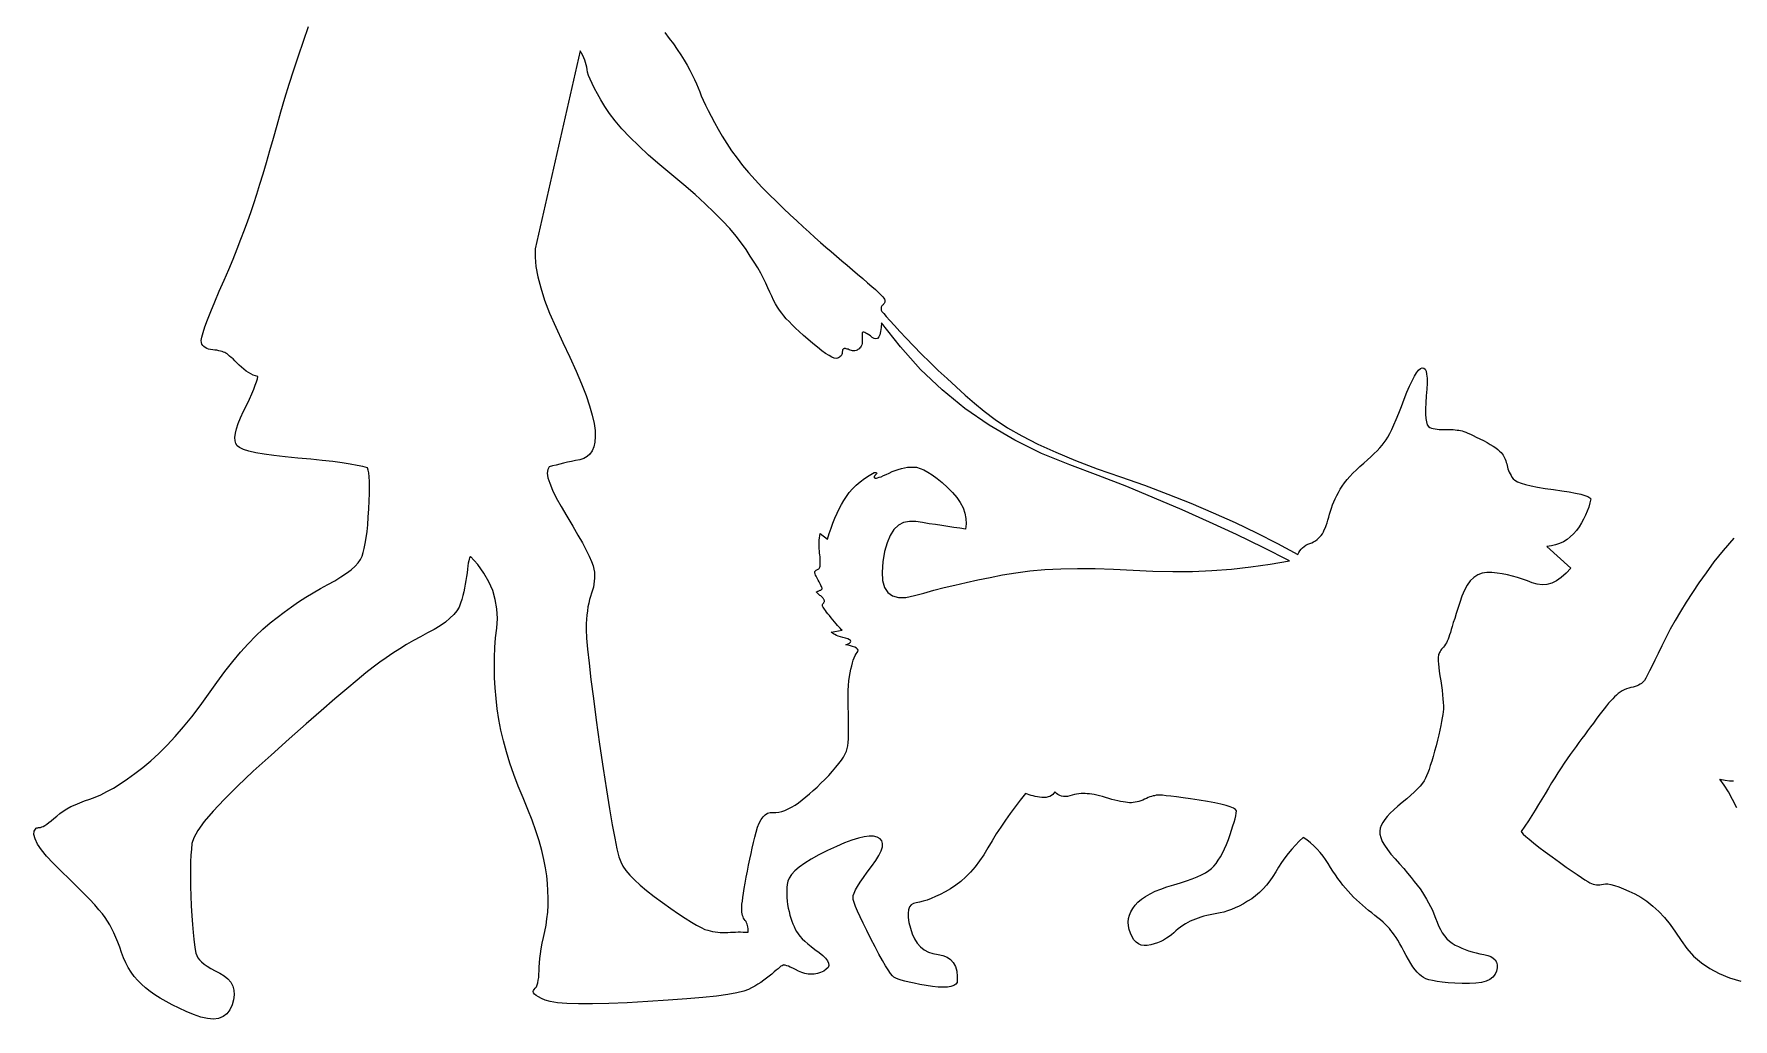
# Model space of a CAD drawing. Extents: x -1992 to 1973, y -794 to 1006.
# Drawn here: x -1992 to -689, y -788 to -32 of the extents above; entities that cross this region are included whole.
import ezdxf

# ---------------------------------------------------------------- set-up
doc = ezdxf.new("R2010")
doc.units = 0
doc.header["$LTSCALE"] = 20
doc.layers.add('_____1', color=7, linetype='CONTINUOUS')

# ---------------------------------------------------------------- blocks, each defined once
blk = doc.blocks.new('____')
at = {"layer": '_____1', "color": 0, "linetype": 'CONTINUOUS', "flags": 128}
for points in [[(-688.1, -418.9), (-696.3, -428.5), (-703.5, -437.3), (-709.5, -445.5), (-714.9, -453.3), (-720, -460.8), (-724.7, -468.1), (-729.1, -475.2), (-733.2, -482.2), (-736.9, -488.9), (-740.3, -495.4), (-743.4, -501.7), (-746.2, -507.5), (-748.7, -512.7), (-750.9, -517.1), (-752.8, -520.9), (-754.4, -524), (-755.8, -526.5), (-756.8, -528.2), (-757.6, -529.2), (-758.3, -529.9), (-759.1, -530.6), (-760.1, -531.2), (-761.2, -531.8), (-762.4, -532.3), (-763.8, -532.8), (-765.4, -533.3), (-767.1, -533.7), (-768.8, -534.2), (-770.5, -534.7), (-772.2, -535.4), (-773.8, -536.3), (-775.3, -537.2), (-776.8, -538.3), (-778.2, -539.5), (-779.6, -540.8), (-781.1, -542.3), (-782.6, -543.9), (-784.2, -545.8), (-785.9, -547.8), (-787.7, -550.1), (-789.6, -552.5), (-791.7, -555.2), (-793.8, -558), (-795.9, -560.9), (-798.1, -563.9), (-800.3, -566.9), (-802.5, -569.9), (-804.7, -572.9), (-807, -575.9), (-809.2, -578.9), (-811.5, -582), (-813.7, -585.1), (-816, -588.4), (-818.4, -591.8), (-820.7, -595.4), (-823.1, -599.1), (-825.5, -602.9), (-828, -606.9), (-830.4, -611), (-832.9, -615.2), (-835.5, -619.4), (-838, -623.5), (-840.6, -627.7), (-843.2, -631.8), (-845.8, -635.9), (-848.5, -640), (-851.2, -644.1), (-851.2, -644.1), (-850.8, -644.9), (-849.7, -646.2), (-847.8, -648), (-845.2, -650.2), (-841.8, -652.9), (-837.8, -656.1), (-833, -659.7), (-827.4, -663.7), (-821.8, -667.8), (-816.8, -671.5), (-812.3, -674.6), (-808.4, -677.3), (-805.1, -679.6), (-802.4, -681.4), (-800.2, -682.7), (-798.6, -683.6), (-797.3, -684.1), (-796, -684.6), (-794.8, -684.9), (-793.5, -685.1), (-792.2, -685.1), (-790.9, -685.1), (-789.6, -684.9), (-788.2, -684.5), (-786.7, -684.3), (-784.8, -684.4), (-782.4, -684.8), (-779.6, -685.6), (-776.4, -686.7), (-772.7, -688.2), (-768.7, -690), (-764.1, -692.1), (-759.5, -694.6), (-754.8, -697.8), (-750.3, -701.4), (-745.8, -705.6), (-741.4, -710.3), (-737.1, -715.6), (-732.9, -721.4), (-728.7, -727.8), (-724.2, -734.1), (-719, -739.8), (-713.1, -744.9), (-706.6, -749.4), (-699.3, -753.3), (-691.4, -756.5), (-682.7, -759.1)], [(-686, -625.9), (-689.1, -619.6), (-692.3, -613.8), (-695.6, -608.6), (-698.9, -603.9), (-698.9, -603.9), (-694.9, -604.8), (-691.4, -605.3), (-688.4, -605.4)]]:
    blk.add_lwpolyline(points, dxfattribs=at)

msp = doc.modelspace()

# ---------------------------------------------------------------- linework, layer by layer
at = {"layer": '_____1', "color": 0, "linetype": 'CONTINUOUS', "flags": 128}
msp.add_lwpolyline([(-1508.1, -30.9), (-1504.8, -35.3), (-1501.6, -39.5), (-1498.7, -43.8), (-1496, -48), (-1493.4, -52), (-1491.1, -56), (-1489, -59.7), (-1487.1, -63.4), (-1485.3, -66.8), (-1483.8, -70.1), (-1482.5, -73.3), (-1481.3, -76.3), (-1480.2, -79.4), (-1478.7, -82.8), (-1477, -86.5), (-1474.9, -90.6), (-1472.6, -95.1), (-1470.1, -99.9), (-1467.2, -105), (-1464.1, -110.4), (-1460.6, -116), (-1456.9, -121.6), (-1452.8, -127.2), (-1448.5, -132.8), (-1443.9, -138.4), (-1438.9, -144), (-1433.7, -149.6), (-1428.1, -155.2), (-1422.5, -160.6), (-1417.1, -165.8), (-1411.9, -170.8), (-1406.9, -175.5), (-1402.1, -180), (-1397.4, -184.2), (-1393, -188.2), (-1388.7, -191.9), (-1384.6, -195.5), (-1380.5, -199), (-1376.4, -202.6), (-1372.4, -206), (-1368.3, -209.5), (-1364.3, -212.9), (-1360.3, -216.3), (-1356.3, -219.7), (-1352.6, -222.9), (-1349.4, -225.7), (-1346.6, -228.2), (-1344.3, -230.4), (-1342.4, -232.2), (-1341, -233.7), (-1340.1, -234.8), (-1339.7, -235.6), (-1339.5, -236.2), (-1339.4, -236.8), (-1339.4, -237.3), (-1339.5, -237.9), (-1339.7, -238.4), (-1340, -238.9), (-1340.4, -239.4), (-1340.8, -239.8), (-1341.3, -240.2), (-1341.6, -240.7), (-1341.9, -241.2), (-1342.1, -241.7), (-1342.3, -242.2), (-1342.3, -242.8), (-1342.3, -243.3), (-1342.1, -243.9), (-1341.6, -244.9), (-1340.3, -246.5), (-1338.3, -248.9), (-1335.6, -252), (-1332.1, -255.8), (-1327.9, -260.3), (-1323, -265.5), (-1317.3, -271.4), (-1311.2, -277.7), (-1304.9, -283.9), (-1298.4, -290.2), (-1291.7, -296.5), (-1284.8, -302.8), (-1277.8, -309.1), (-1270.6, -315.3), (-1263.1, -321.6), (-1254.9, -327.9), (-1245.4, -334.2), (-1234.4, -340.5), (-1222, -346.8), (-1208.3, -353.1), (-1193.1, -359.4), (-1176.6, -365.7), (-1158.7, -372), (-1140.3, -378.4), (-1122.3, -385.2), (-1104.7, -392.2), (-1087.5, -399.5), (-1070.7, -407.1), (-1054.3, -415), (-1038.3, -423.1), (-1022.7, -431.6), (-1022.7, -431.6), (-1021.9, -430.1), (-1021.1, -428.7), (-1020.1, -427.4), (-1019, -426.3), (-1017.8, -425.3), (-1016.5, -424.4), (-1015, -423.7), (-1013.5, -423.1), (-1011.9, -422.5), (-1010.5, -421.8), (-1009.1, -421), (-1007.9, -420.1), (-1006.7, -419.1), (-1005.7, -418.1), (-1004.7, -416.9), (-1003.8, -415.6), (-1003, -414.2), (-1002.3, -412.6), (-1001.5, -410.9), (-1000.8, -409.2), (-1000.1, -407.2), (-999.5, -405.2), (-998.9, -403), (-998.3, -400.7), (-997.6, -398.3), (-996.9, -395.9), (-996, -393.5), (-995.1, -391.1), (-994, -388.7), (-992.8, -386.3), (-991.5, -383.9), (-990.1, -381.4), (-988.5, -379), (-986.7, -376.5), (-984.8, -374), (-982.6, -371.6), (-980.3, -369.1), (-977.7, -366.5), (-975, -364), (-972.1, -361.5), (-969.2, -358.9), (-966.5, -356.5), (-964, -354.1), (-961.7, -351.9), (-959.7, -349.7), (-957.9, -347.5), (-956.3, -345.5), (-954.9, -343.5), (-953.5, -341.4), (-952.1, -338.7), (-950.5, -335.5), (-948.9, -331.9), (-947.1, -327.8), (-945.2, -323.1), (-943.2, -318), (-941.1, -312.4), (-938.9, -306.9), (-936.9, -302.2), (-935, -298.1), (-933.2, -294.7), (-931.6, -292), (-930, -290), (-928.5, -288.8), (-927.2, -288.2), (-926, -288.4), (-925, -289.3), (-924.3, -290.9), (-923.8, -293.2), (-923.5, -296.3), (-923.5, -300), (-923.7, -304.6), (-924.1, -309.8), (-924.5, -315.1), (-924.7, -319.7), (-924.7, -323.7), (-924.4, -327.1), (-924, -329.8), (-923.3, -331.9), (-922.4, -333.3), (-921.3, -334.1), (-920.1, -334.5), (-918.8, -334.8), (-917.3, -335.1), (-915.8, -335.4), (-914.2, -335.6), (-912.5, -335.7), (-910.7, -335.7), (-908.8, -335.7), (-907, -335.7), (-905.2, -335.7), (-903.5, -335.7), (-901.9, -335.8), (-900.4, -336), (-899.1, -336.2), (-897.8, -336.4), (-896.6, -336.7), (-895.3, -337.1), (-893.8, -337.7), (-892.1, -338.4), (-890.2, -339.2), (-888.1, -340.2), (-885.7, -341.4), (-883.1, -342.7), (-880.3, -344.1), (-877.5, -345.6), (-875, -347.1), (-872.8, -348.4), (-870.8, -349.7), (-869.2, -350.9), (-867.8, -352.1), (-866.7, -353.2), (-865.9, -354.2), (-865.2, -355.2), (-864.6, -356.2), (-864.1, -357.3), (-863.6, -358.4), (-863.1, -359.6), (-862.7, -360.8), (-862.4, -362), (-862.1, -363.3), (-861.8, -364.6), (-861.5, -365.9), (-861, -367.1), (-860.5, -368.4), (-859.8, -369.7), (-859.1, -370.9), (-858.4, -372.1), (-857.5, -373.4), (-856.2, -374.6), (-854.2, -375.7), (-851.4, -376.8), (-847.9, -377.9), (-843.7, -378.9), (-838.7, -379.9), (-833, -380.9), (-826.5, -381.7), (-820, -382.6), (-814.4, -383.5), (-809.6, -384.4), (-805.6, -385.3), (-802.5, -386.2), (-800.1, -387.1), (-798.6, -388), (-797.9, -388.9), (-797.9, -388.9), (-798.6, -392), (-799.5, -395.1), (-800.6, -398.2), (-801.9, -401.3), (-803.4, -404.3), (-805, -407.2), (-806.9, -410.2), (-808.9, -413), (-811.2, -415.7), (-813.6, -418.1), (-816.1, -420.1), (-818.9, -421.8), (-821.8, -423.2), (-824.9, -424.2), (-828.1, -424.9), (-831.5, -425.3), (-831.5, -425.3), (-813.3, -442.1), (-816.9, -446), (-820.6, -449.2), (-824.3, -451.7), (-827.9, -453.5), (-831.6, -454.5), (-835.3, -454.8), (-839, -454.3), (-842.8, -453.2), (-846.5, -451.7), (-850.3, -450.4), (-854.1, -449.2), (-858, -448.1), (-861.9, -447.2), (-865.8, -446.5), (-869.8, -445.8), (-873.8, -445.3), (-877.6, -445.3), (-881.2, -445.8), (-884.5, -447.1), (-887.6, -449.1), (-890.3, -451.7), (-892.7, -455), (-894.8, -459), (-896.7, -463.6), (-898.3, -468.5), (-899.8, -472.9), (-901.1, -476.9), (-902.3, -480.6), (-903.4, -483.8), (-904.3, -486.7), (-905, -489.2), (-905.6, -491.4), (-906.2, -493.2), (-906.8, -494.9), (-907.4, -496.5), (-908, -498), (-908.7, -499.3), (-909.4, -500.5), (-910.1, -501.6), (-910.9, -502.6), (-911.7, -503.4), (-912.3, -504.3), (-912.9, -505.1), (-913.4, -506), (-913.9, -506.8), (-914.3, -507.6), (-914.6, -508.4), (-914.8, -509.2), (-914.9, -510.2), (-915, -511.6), (-914.9, -513.4), (-914.7, -515.6), (-914.5, -518.2), (-914.1, -521.2), (-913.6, -524.6), (-913, -528.4), (-912.4, -532.2), (-911.9, -535.8), (-911.6, -539.2), (-911.3, -542.3), (-911.1, -545.2), (-911, -547.8), (-911, -550.2), (-911.2, -552.4), (-911.4, -554.5), (-911.8, -557), (-912.3, -559.8), (-912.9, -562.9), (-913.6, -566.3), (-914.5, -570), (-915.5, -574), (-916.6, -578.3), (-917.7, -582.6), (-918.9, -586.6), (-919.9, -590.2), (-921, -593.5), (-922, -596.5), (-922.9, -599.1), (-923.8, -601.4), (-924.7, -603.3), (-925.7, -605.2), (-927.1, -607.1), (-928.8, -609.3), (-930.9, -611.5), (-933.3, -613.9), (-936, -616.4), (-939.1, -619.1), (-942.6, -621.9), (-946, -624.7), (-949, -627.5), (-951.7, -630.1), (-954, -632.6), (-955.9, -635.1), (-957.5, -637.4), (-958.6, -639.6), (-959.4, -641.7), (-959.8, -643.9), (-959.7, -646.3), (-959, -648.9), (-957.8, -651.8), (-956.1, -654.8), (-953.9, -658.1), (-951.2, -661.6), (-948, -665.3), (-944.6, -669.1), (-941.4, -672.7), (-938.5, -676.1), (-935.8, -679.4), (-933.3, -682.5), (-931, -685.4), (-928.9, -688.2), (-927.1, -690.9), (-925.4, -693.5), (-923.8, -696.1), (-922.3, -698.9), (-920.8, -701.7), (-919.4, -704.6), (-918.2, -707.5), (-916.9, -710.6), (-915.8, -713.7), (-914.6, -716.7), (-913.3, -719.5), (-911.8, -722.1), (-910.1, -724.4), (-908.3, -726.5), (-906.3, -728.4), (-904.2, -730), (-901.9, -731.4), (-899.4, -732.6), (-896.9, -733.8), (-894.3, -734.8), (-891.6, -735.8), (-888.8, -736.6), (-885.9, -737.4), (-883, -738.1), (-879.9, -738.6), (-877, -739.3), (-874.7, -740.2), (-872.7, -741.4), (-871.3, -742.8), (-870.3, -744.5), (-869.8, -746.5), (-869.8, -748.8), (-870.3, -751.3), (-871.3, -753.8), (-873, -755.9), (-875.3, -757.7), (-878.2, -759), (-881.8, -760.1), (-886.1, -760.7), (-891, -761), (-896.6, -761), (-902.2, -760.7), (-907.3, -760.4), (-911.8, -759.9), (-915.8, -759.4), (-919.3, -758.7), (-922.1, -758), (-924.5, -757.3), (-926.3, -756.4), (-927.8, -755.3), (-929.4, -753.9), (-931, -752.3), (-932.6, -750.3), (-934.3, -748), (-936, -745.4), (-937.7, -742.5), (-939.5, -739.3), (-941.2, -736), (-942.8, -733), (-944.4, -730.3), (-945.9, -727.7), (-947.3, -725.5), (-948.7, -723.4), (-950, -721.6), (-951.2, -720.1), (-952.4, -718.6), (-953.8, -717.1), (-955.4, -715.5), (-957.2, -713.8), (-959.1, -712.1), (-961.2, -710.4), (-963.5, -708.6), (-965.9, -706.7), (-968.4, -704.8), (-970.8, -702.8), (-973.1, -700.8), (-975.4, -698.7), (-977.7, -696.6), (-979.8, -694.5), (-982, -692.3), (-984, -690), (-986, -687.7), (-988, -685.3), (-989.9, -682.8), (-991.9, -680.2), (-993.8, -677.5), (-995.7, -674.7), (-997.5, -671.8), (-999.4, -668.8), (-1001.3, -665.8), (-1003.3, -663), (-1005.5, -660.3), (-1007.8, -657.7), (-1010.3, -655.2), (-1012.9, -652.9), (-1015.6, -650.7), (-1018.5, -648.7), (-1018.5, -648.7), (-1021.6, -651.6), (-1024.5, -654.7), (-1027.3, -657.8), (-1030.1, -661.1), (-1032.6, -664.5), (-1035.1, -667.9), (-1037.4, -671.5), (-1039.6, -675.1), (-1041.8, -678.7), (-1044.2, -682.1), (-1046.7, -685.3), (-1049.3, -688.2), (-1052.1, -691), (-1055, -693.5), (-1058, -695.8), (-1061.2, -697.8), (-1064.4, -699.7), (-1067.5, -701.4), (-1070.6, -702.8), (-1073.6, -704.1), (-1076.5, -705.2), (-1079.3, -706), (-1082.1, -706.7), (-1084.8, -707.2), (-1087.4, -707.6), (-1089.9, -708.1), (-1092.4, -708.6), (-1094.7, -709.2), (-1097, -709.9), (-1099.1, -710.6), (-1101.2, -711.4), (-1103.2, -712.2), (-1105.1, -713.1), (-1107.1, -714.1), (-1108.9, -715.2), (-1110.8, -716.3), (-1112.6, -717.6), (-1114.3, -719), (-1116.1, -720.4), (-1117.8, -722), (-1119.5, -723.5), (-1121.4, -724.9), (-1123.4, -726.2), (-1125.6, -727.5), (-1127.8, -728.6), (-1130.2, -729.6), (-1132.8, -730.4), (-1135.4, -731.2), (-1138.1, -731.7), (-1140.5, -731.8), (-1142.7, -731.4), (-1144.8, -730.5), (-1146.6, -729.1), (-1148.3, -727.3), (-1149.7, -725.1), (-1151, -722.3), (-1151.9, -719.4), (-1152.5, -716.6), (-1152.7, -713.8), (-1152.4, -711), (-1151.8, -708.4), (-1150.7, -705.8), (-1149.3, -703.3), (-1147.5, -700.8), (-1145.3, -698.4), (-1142.6, -696.2), (-1139.5, -694.1), (-1136, -692), (-1132.1, -690.1), (-1127.8, -688.4), (-1123, -686.7), (-1117.8, -685.1), (-1112.7, -683.6), (-1107.9, -682.1), (-1103.7, -680.6), (-1099.8, -679), (-1096.4, -677.4), (-1093.5, -675.8), (-1091, -674.2), (-1088.9, -672.5), (-1087.1, -670.7), (-1085.3, -668.7), (-1083.6, -666.3), (-1081.9, -663.7), (-1080.3, -660.7), (-1078.8, -657.5), (-1077.3, -654.1), (-1075.9, -650.3), (-1074.6, -646.6), (-1073.4, -643.1), (-1072.4, -639.9), (-1071.5, -637), (-1070.8, -634.4), (-1070.3, -632.1), (-1069.9, -630.1), (-1069.6, -628.4), (-1069.6, -628.4), (-1070.4, -627.3), (-1072, -626.3), (-1074.4, -625.3), (-1077.6, -624.3), (-1081.6, -623.2), (-1086.4, -622.2), (-1092, -621.2), (-1098.4, -620.1), (-1104.9, -619.1), (-1110.6, -618.3), (-1115.7, -617.6), (-1120, -617.1), (-1123.6, -616.7), (-1126.5, -616.4), (-1128.7, -616.3), (-1130.2, -616.3), (-1131.3, -616.4), (-1132.5, -616.7), (-1133.7, -616.9), (-1134.9, -617.3), (-1136.2, -617.7), (-1137.5, -618.2), (-1138.8, -618.8), (-1140.2, -619.4), (-1141.6, -620.1), (-1143, -620.6), (-1144.5, -621.1), (-1145.9, -621.5), (-1147.3, -621.8), (-1148.8, -621.9), (-1150.3, -622.1), (-1151.7, -622.1), (-1153.3, -622), (-1154.9, -621.8), (-1156.7, -621.5), (-1158.7, -621.2), (-1160.7, -620.7), (-1162.9, -620.2), (-1165.2, -619.5), (-1167.7, -618.8), (-1170.2, -618.1), (-1172.5, -617.4), (-1174.7, -616.8), (-1176.8, -616.3), (-1178.8, -615.9), (-1180.7, -615.6), (-1182.4, -615.3), (-1184.1, -615.2), (-1185.7, -615.1), (-1187.3, -615.1), (-1188.9, -615.1), (-1190.6, -615.3), (-1192.3, -615.5), (-1194, -615.9), (-1195.7, -616.3), (-1197.4, -616.8), (-1199.2, -617.2), (-1200.8, -617.4), (-1202.4, -617.3), (-1203.9, -617.1), (-1205.3, -616.6), (-1206.6, -615.8), (-1207.8, -614.9), (-1209, -613.7), (-1209, -613.7), (-1209.7, -614.8), (-1210.6, -615.8), (-1211.6, -616.6), (-1212.8, -617.3), (-1214.1, -617.7), (-1215.6, -618), (-1217.2, -618.1), (-1218.9, -618), (-1220.7, -617.8), (-1222.4, -617.6), (-1224.1, -617.3), (-1225.7, -616.9), (-1227.2, -616.5), (-1228.7, -616.1), (-1230.1, -615.6), (-1231.4, -615.1), (-1231.4, -615.1), (-1235.5, -620.1), (-1239.4, -625.2), (-1243.3, -630.4), (-1246.9, -635.5), (-1250.5, -640.8), (-1253.9, -646.1), (-1257.2, -651.4), (-1260.3, -656.8), (-1263.4, -662), (-1266.7, -666.8), (-1270.1, -671.3), (-1273.6, -675.4), (-1277.3, -679.1), (-1281.1, -682.5), (-1285, -685.5), (-1289.1, -688.1), (-1293.1, -690.4), (-1296.9, -692.5), (-1300.5, -694.2), (-1303.9, -695.7), (-1307, -696.9), (-1310, -697.8), (-1312.7, -698.5), (-1315.3, -698.9), (-1317.4, -699.4), (-1319.2, -700.5), (-1320.4, -702.1), (-1321.2, -704.3), (-1321.6, -707), (-1321.5, -710.3), (-1320.9, -714.1), (-1319.8, -718.4), (-1318.4, -722.8), (-1316.6, -726.6), (-1314.5, -729.9), (-1312, -732.7), (-1309.2, -735), (-1306, -736.7), (-1302.5, -737.9), (-1298.6, -738.6), (-1294.8, -739.3), (-1291.6, -740.6), (-1289, -742.4), (-1286.9, -744.8), (-1285.3, -747.8), (-1284.3, -751.3), (-1283.8, -755.4), (-1283.9, -760), (-1283.9, -760), (-1285, -761.4), (-1286.6, -762.5), (-1288.7, -763.2), (-1291.4, -763.7), (-1294.7, -763.8), (-1298.4, -763.7), (-1302.8, -763.2), (-1307.6, -762.5), (-1312.5, -761.6), (-1316.9, -760.7), (-1320.7, -759.9), (-1324.1, -759.1), (-1326.9, -758.3), (-1329.2, -757.5), (-1331.1, -756.7), (-1332.4, -756), (-1333.6, -754.9), (-1335, -753.1), (-1336.8, -750.5), (-1338.9, -747.2), (-1341.3, -743.1), (-1343.9, -738.3), (-1346.9, -732.8), (-1350.1, -726.5), (-1353.3, -720.2), (-1356.1, -714.6), (-1358.4, -709.6), (-1360.3, -705.3), (-1361.8, -701.7), (-1362.9, -698.7), (-1363.6, -696.5), (-1363.8, -694.9), (-1363.6, -693.4), (-1363, -691.5), (-1361.9, -689.1), (-1360.3, -686.3), (-1358.3, -683.1), (-1355.8, -679.5), (-1352.9, -675.5), (-1349.6, -671), (-1346.4, -666.5), (-1343.9, -662.5), (-1342.2, -659), (-1341.3, -656), (-1341.1, -653.4), (-1341.7, -651.3), (-1343.1, -649.7), (-1345.2, -648.5), (-1348, -647.9), (-1351.3, -647.8), (-1355.2, -648.3), (-1359.7, -649.3), (-1364.8, -650.9), (-1370.4, -653), (-1376.6, -655.6), (-1383.4, -658.8), (-1390, -662.2), (-1395.9, -665.5), (-1400.9, -668.6), (-1405.1, -671.6), (-1408.5, -674.5), (-1411, -677.2), (-1412.8, -679.9), (-1413.7, -682.3), (-1414.2, -684.8), (-1414.5, -687.3), (-1414.7, -689.8), (-1414.7, -692.3), (-1414.6, -694.9), (-1414.4, -697.6), (-1414, -700.3), (-1413.5, -703), (-1412.9, -705.7), (-1412.2, -708.3), (-1411.5, -710.7), (-1410.7, -713), (-1409.9, -715.2), (-1409, -717.2), (-1408.1, -719.2), (-1407.1, -720.9), (-1405.9, -722.7), (-1404.5, -724.5), (-1402.8, -726.5), (-1400.8, -728.4), (-1398.5, -730.5), (-1395.9, -732.6), (-1393.1, -734.8), (-1389.9, -737.1), (-1387, -739.4), (-1384.8, -741.5), (-1383.3, -743.5), (-1382.5, -745.3), (-1382.4, -747), (-1383, -748.6), (-1384.3, -750), (-1386.3, -751.3), (-1388.7, -752.4), (-1391.1, -753.2), (-1393.5, -753.6), (-1395.9, -753.8), (-1398.3, -753.7), (-1400.8, -753.2), (-1403.2, -752.4), (-1405.7, -751.4), (-1408, -750.2), (-1410.1, -749.2), (-1411.9, -748.4), (-1413.4, -747.7), (-1414.7, -747.2), (-1415.8, -746.9), (-1416.5, -746.7), (-1417.1, -746.6), (-1417.5, -746.8), (-1418.2, -747.2), (-1419.1, -747.7), (-1420.1, -748.5), (-1421.3, -749.5), (-1422.8, -750.6), (-1424.4, -752), (-1426.2, -753.6), (-1428.1, -755.3), (-1430.1, -756.9), (-1432.2, -758.4), (-1434.4, -760), (-1436.7, -761.4), (-1439.1, -762.9), (-1441.6, -764.2), (-1444.1, -765.6), (-1447.6, -766.8), (-1452.9, -768.1), (-1459.9, -769.3), (-1468.6, -770.5), (-1479.1, -771.6), (-1491.4, -772.7), (-1505.5, -773.8), (-1521.3, -774.8), (-1537.1, -775.7), (-1551.2, -776.3), (-1563.6, -776.6), (-1574.3, -776.6), (-1583.3, -776.3), (-1590.6, -775.7), (-1596.1, -774.8), (-1600, -773.7), (-1602.8, -772.4), (-1605, -771.2), (-1606.8, -770), (-1608.1, -769), (-1608.9, -768), (-1609.2, -767), (-1609, -766.2), (-1608.3, -765.4), (-1607.5, -764.5), (-1606.7, -763.4), (-1606.1, -762), (-1605.6, -760.3), (-1605.2, -758.4), (-1604.9, -756.3), (-1604.7, -753.8), (-1604.6, -751.2), (-1604.6, -748.3), (-1604.4, -745.1), (-1604, -741.7), (-1603.6, -738.1), (-1602.9, -734.2), (-1602.2, -730), (-1601.3, -725.6), (-1600.3, -721), (-1599.3, -716.2), (-1598.6, -711.2), (-1598, -706.1), (-1597.7, -700.8), (-1597.6, -695.4), (-1597.8, -689.8), (-1598.1, -684.1), (-1598.7, -678.2), (-1599.6, -672.1), (-1600.9, -665.6), (-1602.6, -658.7), (-1604.6, -651.4), (-1607.1, -643.7), (-1610, -635.6), (-1613.3, -627.2), (-1616.9, -618.3), (-1620.6, -609.3), (-1624, -600.4), (-1627, -591.7), (-1629.6, -583.1), (-1631.9, -574.6), (-1633.9, -566.3), (-1635.4, -558.1), (-1636.7, -550), (-1637.6, -542), (-1638.3, -534), (-1638.7, -526.2), (-1638.9, -518.4), (-1638.8, -510.7), (-1638.5, -503), (-1638, -495.5), (-1637.1, -488), (-1636.6, -480.6), (-1637, -473.3), (-1638.2, -466.2), (-1640.2, -459.3), (-1643.2, -452.5), (-1647, -445.8), (-1651.7, -439.3), (-1657.2, -433), (-1657.2, -433), (-1657.5, -433.3), (-1657.9, -434), (-1658.3, -435), (-1658.6, -436.4), (-1658.9, -438.1), (-1659.3, -440.2), (-1659.6, -442.7), (-1659.9, -445.5), (-1660.3, -448.4), (-1660.7, -451.4), (-1661.2, -454.3), (-1661.8, -457.3), (-1662.4, -460.2), (-1663.1, -463.1), (-1663.9, -466.1), (-1664.8, -469), (-1666, -471.9), (-1667.8, -474.8), (-1670.1, -477.7), (-1673, -480.5), (-1676.5, -483.4), (-1680.5, -486.2), (-1685.1, -489), (-1690.3, -491.8), (-1695.7, -494.7), (-1701, -497.6), (-1706.3, -500.7), (-1711.5, -503.9), (-1716.7, -507.3), (-1721.8, -510.8), (-1726.8, -514.3), (-1731.8, -518.1), (-1737.4, -522.4), (-1744.1, -527.9), (-1752.1, -534.6), (-1761.3, -542.4), (-1771.7, -551.5), (-1783.3, -561.6), (-1796.2, -573), (-1810.2, -585.5), (-1824, -598), (-1836, -609.3), (-1846.2, -619.5), (-1854.7, -628.6), (-1861.4, -636.6), (-1866.3, -643.4), (-1869.5, -649), (-1870.9, -653.5), (-1871.3, -657.7), (-1871.7, -662.4), (-1871.9, -667.6), (-1872, -673.3), (-1872, -679.6), (-1871.9, -686.3), (-1871.7, -693.6), (-1871.4, -701.3), (-1870.9, -708.9), (-1870.5, -715.7), (-1870, -721.7), (-1869.5, -726.9), (-1869, -731.2), (-1868.4, -734.8), (-1867.8, -737.6), (-1867.2, -739.5), (-1866.4, -741.1), (-1865.1, -742.7), (-1863.5, -744.3), (-1861.5, -746), (-1859.1, -747.7), (-1856.3, -749.4), (-1853.1, -751.2), (-1849.5, -753), (-1846.1, -755), (-1843.3, -757.3), (-1841.1, -759.9), (-1839.6, -762.8), (-1838.8, -766), (-1838.6, -769.5), (-1839, -773.3), (-1840.1, -777.3), (-1841.8, -781.2), (-1844.1, -784.2), (-1847, -786.3), (-1850.4, -787.7), (-1854.3, -788.2), (-1858.9, -787.8), (-1864, -786.7), (-1869.6, -784.7), (-1875.4, -782.3), (-1880.8, -779.8), (-1886, -777.3), (-1890.7, -774.8), (-1895.2, -772.2), (-1899.3, -769.6), (-1903, -767), (-1906.5, -764.3), (-1909.6, -761.5), (-1912.5, -758.5), (-1915.2, -755.4), (-1917.6, -752.1), (-1919.8, -748.6), (-1921.7, -744.9), (-1923.4, -741.1), (-1924.9, -737), (-1926.3, -733), (-1927.7, -729.2), (-1929.2, -725.5), (-1930.7, -722.1), (-1932.3, -718.8), (-1934, -715.8), (-1935.7, -712.9), (-1937.4, -710.3), (-1937.4, -710.3), (-1937.4, -710.3), (-1939.5, -707.5), (-1942.2, -704.2), (-1945.5, -700.4), (-1949.5, -696.2), (-1954, -691.5), (-1959.1, -686.4), (-1964.9, -680.8), (-1971.2, -674.7), (-1977.3, -668.6), (-1982.4, -663.1), (-1986.4, -658.2), (-1989.4, -653.8), (-1991.2, -649.9), (-1992.1, -646.6), (-1991.8, -643.9), (-1990.5, -641.7), (-1990.5, -641.7), (-1990.4, -641.6), (-1990.3, -641.6), (-1990, -641.5), (-1989.6, -641.4), (-1989.1, -641.3), (-1988.5, -641.2), (-1987.8, -641.1), (-1987.1, -641), (-1986.1, -640.7), (-1985, -640.3), (-1983.8, -639.5), (-1982.3, -638.6), (-1980.6, -637.4), (-1978.8, -636), (-1976.8, -634.3), (-1974.6, -632.4), (-1972.2, -630.5), (-1969.6, -628.6), (-1966.8, -626.8), (-1963.7, -625.1), (-1960.4, -623.6), (-1957, -622.1), (-1953.2, -620.7), (-1949.3, -619.4), (-1945.2, -617.9), (-1940.7, -616), (-1936.1, -613.6), (-1931.1, -610.8), (-1925.9, -607.5), (-1920.4, -603.8), (-1914.6, -599.6), (-1908.6, -595), (-1902.4, -589.9), (-1896.2, -584.2), (-1890, -578), (-1883.7, -571.3), (-1877.4, -563.9), (-1871, -556.1), (-1864.7, -547.7), (-1858.2, -538.7), (-1851.9, -529.7), (-1845.6, -521.4), (-1839.5, -513.7), (-1833.6, -506.5), (-1827.7, -500), (-1822, -494.1), (-1816.4, -488.8), (-1811, -484.1), (-1805.6, -479.8), (-1800.1, -475.7), (-1794.6, -471.8), (-1789.1, -468), (-1783.6, -464.4), (-1778, -461), (-1772.4, -457.7), (-1766.7, -454.7), (-1761.4, -451.7), (-1756.6, -448.8), (-1752.4, -446), (-1748.8, -443.3), (-1745.8, -440.6), (-1743.4, -437.9), (-1741.6, -435.4), (-1740.4, -432.9), (-1739.5, -430.1), (-1738.7, -426.9), (-1737.9, -423.1), (-1737.2, -418.8), (-1736.6, -414), (-1736.1, -408.7), (-1735.6, -402.9), (-1735.2, -396.6), (-1734.9, -390.3), (-1734.7, -384.7), (-1734.6, -379.8), (-1734.7, -375.5), (-1734.9, -371.9), (-1735.3, -368.9), (-1735.7, -366.7), (-1736.3, -365), (-1736.3, -365), (-1739.8, -364), (-1744.2, -363.1), (-1749.5, -362.1), (-1755.7, -361.1), (-1762.9, -360.2), (-1770.9, -359.3), (-1779.8, -358.4), (-1789.7, -357.5), (-1799.4, -356.6), (-1808.1, -355.6), (-1815.5, -354.5), (-1821.9, -353.4), (-1827.2, -352.2), (-1831.3, -350.9), (-1834.3, -349.5), (-1836.2, -348.1), (-1837.2, -346.4), (-1837.8, -344.2), (-1837.9, -341.6), (-1837.6, -338.5), (-1836.7, -335), (-1835.4, -331), (-1833.6, -326.5), (-1831.3, -321.6), (-1828.9, -316.7), (-1826.8, -312.2), (-1825, -308.2), (-1823.5, -304.7), (-1822.3, -301.6), (-1821.3, -298.9), (-1820.7, -296.7), (-1820.4, -295), (-1820.4, -295), (-1822.2, -294.5), (-1823.9, -293.8), (-1825.7, -292.9), (-1827.5, -291.9), (-1829.3, -290.7), (-1831.1, -289.3), (-1832.9, -287.8), (-1834.7, -286.1), (-1836.4, -284.4), (-1838, -282.8), (-1839.4, -281.4), (-1840.8, -280.2), (-1842, -279.2), (-1843, -278.3), (-1844, -277.6), (-1844.8, -277), (-1845.6, -276.6), (-1846.6, -276.1), (-1847.7, -275.8), (-1848.9, -275.4), (-1850.2, -275.1), (-1851.7, -274.8), (-1853.3, -274.6), (-1855, -274.4), (-1856.7, -274.1), (-1858.2, -273.8), (-1859.6, -273.3), (-1860.7, -272.6), (-1861.7, -271.9), (-1862.5, -271), (-1863.2, -270), (-1863.6, -268.9), (-1863.7, -267.3), (-1863.3, -264.7), (-1862.4, -261.2), (-1860.9, -256.7), (-1858.9, -251.3), (-1856.4, -245), (-1853.4, -237.7), (-1849.9, -229.5), (-1846.1, -220.9), (-1842.6, -212.7), (-1839.3, -204.7), (-1836.2, -197), (-1833.3, -189.5), (-1830.6, -182.4), (-1828.1, -175.5), (-1825.8, -168.9), (-1823.5, -162.2), (-1821.2, -155), (-1818.8, -147.3), (-1816.3, -139.2), (-1813.8, -130.6), (-1811.1, -121.5), (-1808.4, -111.9), (-1805.6, -101.9), (-1802.7, -91.6), (-1799.6, -81.1), (-1796.3, -70.4), (-1792.8, -59.6), (-1789.2, -48.6), (-1785.4, -37.5), (-1781.4, -26.2)], dxfattribs=at)
msp.add_lwpolyline([(-1561.7, -336.3), (-1561.6, -341), (-1561.9, -345.2), (-1562.7, -348.8), (-1563.9, -351.9), (-1565.6, -354.4), (-1567.7, -356.4), (-1570.4, -357.9), (-1573.4, -358.8), (-1576.7, -359.4), (-1579.8, -360.1), (-1582.9, -360.7), (-1585.9, -361.4), (-1588.8, -362.1), (-1591.6, -362.9), (-1594.3, -363.6), (-1597, -364.3), (-1597, -364.3), (-1598, -366.3), (-1598.3, -369.1), (-1597.8, -372.6), (-1596.5, -376.9), (-1594.4, -382.1), (-1591.5, -388), (-1587.8, -394.7), (-1583.4, -402.2), (-1578.8, -409.7), (-1574.8, -416.6), (-1571.4, -422.7), (-1568.5, -428.1), (-1566.1, -432.8), (-1564.4, -436.8), (-1563.2, -440.2), (-1562.5, -442.8), (-1562.2, -445), (-1562.1, -447.3), (-1562.1, -449.6), (-1562.3, -451.9), (-1562.6, -454.2), (-1563, -456.5), (-1563.6, -458.9), (-1564.4, -461.2), (-1565.2, -463.7), (-1565.9, -466.2), (-1566.5, -469), (-1567.1, -471.8), (-1567.6, -474.8), (-1568, -478), (-1568.3, -481.3), (-1568.5, -484.7), (-1568.5, -489.2), (-1568.2, -495.8), (-1567.4, -504.3), (-1566.3, -514.9), (-1564.8, -527.4), (-1563, -542), (-1560.8, -558.6), (-1558.2, -577.2), (-1555.5, -595.8), (-1553, -612.3), (-1550.7, -626.7), (-1548.6, -639.1), (-1546.6, -649.3), (-1544.9, -657.5), (-1543.4, -663.6), (-1542, -667.6), (-1540.4, -670.7), (-1538.1, -674.1), (-1535.1, -677.6), (-1531.4, -681.4), (-1527.1, -685.4), (-1522.1, -689.6), (-1516.4, -694.1), (-1510, -698.8), (-1503.5, -703.3), (-1497.7, -707.3), (-1492.5, -710.8), (-1487.8, -713.7), (-1483.8, -716.1), (-1480.4, -717.9), (-1477.6, -719.3), (-1475.3, -720), (-1473.4, -720.5), (-1471.5, -720.9), (-1469.6, -721.2), (-1467.6, -721.5), (-1465.7, -721.6), (-1463.7, -721.7), (-1461.7, -721.7), (-1459.8, -721.6), (-1457.8, -721.5), (-1455.8, -721.4), (-1453.9, -721.4), (-1451.9, -721.3), (-1450, -721.3), (-1448.1, -721.4), (-1446.2, -721.4), (-1444.3, -721.5), (-1444.3, -721.5), (-1444.2, -720.1), (-1444.3, -718.8), (-1444.4, -717.5), (-1444.7, -716.4), (-1445, -715.3), (-1445.4, -714.2), (-1445.9, -713.3), (-1446.5, -712.4), (-1447.2, -711.6), (-1447.7, -710.6), (-1448.1, -709.6), (-1448.5, -708.6), (-1448.8, -707.4), (-1449, -706.2), (-1449.1, -705), (-1449.2, -703.6), (-1449.1, -702.1), (-1449, -700.1), (-1448.7, -697.6), (-1448.3, -694.8), (-1447.8, -691.6), (-1447.2, -687.9), (-1446.5, -683.8), (-1445.7, -679.3), (-1444.8, -674.6), (-1443.9, -670), (-1443, -665.5), (-1442, -661.2), (-1441.1, -656.9), (-1440.1, -652.7), (-1439.1, -648.6), (-1438.1, -644.6), (-1437, -640.9), (-1435.7, -637.8), (-1434.3, -635.1), (-1432.8, -633), (-1431.1, -631.3), (-1429.3, -630.2), (-1427.4, -629.6), (-1425.3, -629.5), (-1423, -629.5), (-1420.8, -629.3), (-1418.4, -628.8), (-1416, -628), (-1413.5, -626.9), (-1411, -625.6), (-1408.3, -624), (-1405.6, -622.1), (-1402.9, -620), (-1400.1, -617.7), (-1397.2, -615.3), (-1394.3, -612.8), (-1391.4, -610.1), (-1388.4, -607.2), (-1385.4, -604.2), (-1382.4, -601.1), (-1379.5, -597.9), (-1376.9, -594.9), (-1374.6, -592.1), (-1372.7, -589.5), (-1371.1, -587), (-1369.9, -584.6), (-1368.9, -582.5), (-1368.3, -580.5), (-1367.9, -578.4), (-1367.6, -575.9), (-1367.4, -573.1), (-1367.2, -569.9), (-1367.2, -566.3), (-1367.2, -562.4), (-1367.2, -558.1), (-1367.4, -553.4), (-1367.6, -548.7), (-1367.6, -544.2), (-1367.6, -539.9), (-1367.5, -535.9), (-1367.2, -532.1), (-1366.9, -528.6), (-1366.5, -525.3), (-1366, -522.3), (-1365.4, -519.5), (-1364.8, -516.9), (-1364.2, -514.6), (-1363.6, -512.6), (-1362.9, -510.8), (-1362.1, -509.2), (-1361.4, -507.9), (-1360.6, -506.8), (-1360, -505.9), (-1359.9, -505), (-1360.3, -504.2), (-1361.2, -503.5), (-1362.5, -502.7), (-1364.3, -502.1), (-1366.6, -501.5), (-1369.3, -500.9), (-1369.3, -500.9), (-1367.6, -500.2), (-1366.4, -499.5), (-1365.7, -498.9), (-1365.5, -498.2), (-1365.8, -497.6), (-1366.6, -497), (-1367.9, -496.4), (-1369.7, -495.9), (-1371.7, -495.3), (-1373.5, -494.8), (-1375.1, -494.2), (-1376.5, -493.6), (-1377.8, -493), (-1378.9, -492.4), (-1379.8, -491.8), (-1380.6, -491.1), (-1380.6, -491.1), (-1372.2, -489.7), (-1372.9, -489), (-1373.7, -488.1), (-1374.7, -487.1), (-1375.7, -486), (-1376.8, -484.7), (-1378, -483.3), (-1379.2, -481.8), (-1380.6, -480.1), (-1381.9, -478.5), (-1383.1, -477), (-1384.1, -475.7), (-1385, -474.6), (-1385.7, -473.6), (-1386.3, -472.8), (-1386.7, -472.1), (-1386.9, -471.6), (-1387.1, -471.2), (-1387.2, -470.8), (-1387.2, -470.5), (-1387.2, -470.1), (-1387.1, -469.8), (-1387, -469.5), (-1386.8, -469.2), (-1386.5, -468.9), (-1386.3, -468.6), (-1386.1, -468.3), (-1385.9, -468), (-1385.8, -467.7), (-1385.8, -467.4), (-1385.8, -467.1), (-1385.9, -466.7), (-1386, -466.4), (-1386.1, -466), (-1386.4, -465.6), (-1386.7, -465.2), (-1387, -464.8), (-1387.5, -464.3), (-1388, -463.9), (-1388.5, -463.4), (-1389.2, -462.9), (-1389.8, -462.4), (-1390.3, -462), (-1390.8, -461.6), (-1391.1, -461.2), (-1391.4, -461), (-1391.6, -460.7), (-1391.7, -460.5), (-1391.8, -460.4), (-1391.7, -460.3), (-1391.6, -460.2), (-1391.5, -460.1), (-1391.2, -459.9), (-1390.9, -459.7), (-1390.5, -459.6), (-1390.1, -459.4), (-1389.6, -459.2), (-1389.1, -459), (-1388.6, -458.8), (-1388.3, -458.5), (-1388, -458.3), (-1387.8, -458.1), (-1387.6, -457.8), (-1387.6, -457.6), (-1387.6, -457.3), (-1387.7, -457), (-1387.8, -456.6), (-1388.1, -456), (-1388.4, -455.3), (-1388.8, -454.5), (-1389.3, -453.6), (-1389.8, -452.5), (-1390.5, -451.3), (-1391.1, -450.1), (-1391.6, -449.1), (-1392.1, -448.1), (-1392.5, -447.3), (-1392.8, -446.5), (-1393, -445.9), (-1393.1, -445.5), (-1393.2, -445.1), (-1393.1, -444.8), (-1393, -444.5), (-1392.9, -444.2), (-1392.6, -444), (-1392.3, -443.8), (-1392, -443.5), (-1391.6, -443.3), (-1391.1, -443.1), (-1390.6, -442.9), (-1390.1, -442.6), (-1389.8, -442.2), (-1389.5, -441.7), (-1389.2, -441.2), (-1389, -440.5), (-1388.9, -439.8), (-1388.9, -438.9), (-1388.9, -438), (-1388.9, -437), (-1388.9, -435.9), (-1389, -434.7), (-1389.1, -433.4), (-1389.2, -431.9), (-1389.4, -430.4), (-1389.5, -428.8), (-1389.7, -427.1), (-1389.8, -425.5), (-1389.8, -423.8), (-1389.8, -422.1), (-1389.7, -420.5), (-1389.5, -418.8), (-1389.3, -417.1), (-1389, -415.5), (-1389, -415.5), (-1383.4, -419.7), (-1382.1, -415.4), (-1380.7, -411.3), (-1379.2, -407.4), (-1377.7, -403.6), (-1376.1, -399.9), (-1374.5, -396.5), (-1372.7, -393.1), (-1370.9, -390), (-1368.9, -386.9), (-1366.7, -384), (-1364.2, -381.1), (-1361.4, -378.4), (-1358.4, -375.8), (-1355.1, -373.3), (-1351.5, -370.9), (-1347.6, -368.6), (-1347.6, -368.6), (-1346.9, -368.6), (-1346.3, -368.6), (-1345.9, -368.8), (-1345.7, -368.9), (-1345.6, -369.2), (-1345.7, -369.5), (-1346, -369.8), (-1346.4, -370.2), (-1346.9, -370.7), (-1347.2, -371.1), (-1347.5, -371.4), (-1347.6, -371.8), (-1347.6, -372.1), (-1347.6, -372.4), (-1347.4, -372.6), (-1347.1, -372.8), (-1346.7, -373), (-1345.9, -372.9), (-1345, -372.7), (-1343.7, -372.3), (-1342.2, -371.8), (-1340.5, -371), (-1338.5, -370.1), (-1336.2, -369), (-1333.8, -367.9), (-1331.5, -367), (-1329.1, -366.2), (-1326.7, -365.5), (-1324.4, -365), (-1322.1, -364.6), (-1319.8, -364.4), (-1317.5, -364.4), (-1315.1, -364.6), (-1312.4, -365.4), (-1309.5, -366.6), (-1306.3, -368.3), (-1303, -370.5), (-1299.3, -373.2), (-1295.5, -376.3), (-1291.3, -380), (-1287.4, -383.9), (-1284.1, -387.8), (-1281.5, -391.7), (-1279.4, -395.7), (-1278, -399.7), (-1277.3, -403.8), (-1277.1, -407.9), (-1277.6, -412), (-1277.6, -412), (-1281.9, -411.3), (-1286.4, -410.7), (-1291, -410), (-1295.7, -409.3), (-1300.5, -408.6), (-1305.4, -407.9), (-1310.5, -407.1), (-1315.6, -406.3), (-1320.6, -406.1), (-1325.1, -407), (-1329, -409.1), (-1332.4, -412.4), (-1335.3, -416.9), (-1337.7, -422.5), (-1339.6, -429.2), (-1340.9, -437.2), (-1341.5, -445.1), (-1341.1, -451.6), (-1339.6, -456.8), (-1337.1, -460.7), (-1333.5, -463.3), (-1329, -464.6), (-1323.4, -464.5), (-1316.7, -463.1), (-1309.4, -461.1), (-1301.8, -459), (-1293.8, -457), (-1285.6, -455), (-1276.9, -453.1), (-1268, -451.1), (-1258.7, -449.2), (-1249.1, -447.2), (-1239, -445.5), (-1228.2, -444.1), (-1216.7, -443.1), (-1204.5, -442.5), (-1191.7, -442.2), (-1178.1, -442.3), (-1163.9, -442.8), (-1149, -443.6), (-1133.8, -444.4), (-1118.6, -444.7), (-1103.5, -444.5), (-1088.5, -443.9), (-1073.5, -442.7), (-1058.6, -441.1), (-1043.8, -439), (-1029, -436.5), (-1029, -436.5), (-1049.2, -426.2), (-1069.6, -416.3), (-1090.3, -406.6), (-1111.3, -397.2), (-1132.5, -388.2), (-1153.9, -379.4), (-1175.7, -370.9), (-1197.6, -362.7), (-1219.2, -354), (-1239.8, -343.9), (-1259.4, -332.3), (-1278, -319.4), (-1295.5, -305.1), (-1312, -289.4), (-1327.5, -272.2), (-1342, -253.7), (-1342, -253.7), (-1342.3, -257.4), (-1342.7, -260.4), (-1343.3, -262.8), (-1344.1, -264.5), (-1345.1, -265.6), (-1346.2, -266), (-1347.5, -265.8), (-1349, -264.9), (-1350.5, -263.8), (-1351.8, -262.9), (-1352.9, -262.1), (-1353.9, -261.6), (-1354.8, -261.1), (-1355.4, -260.9), (-1355.9, -260.8), (-1356.3, -260.8), (-1356.5, -261.1), (-1356.7, -261.4), (-1356.8, -261.9), (-1356.9, -262.5), (-1356.9, -263.3), (-1356.9, -264.2), (-1356.9, -265.2), (-1356.8, -266.3), (-1356.7, -267.5), (-1356.8, -268.6), (-1356.9, -269.6), (-1357.1, -270.6), (-1357.5, -271.5), (-1358, -272.3), (-1358.5, -273), (-1359.2, -273.6), (-1360, -274.2), (-1360.7, -274.6), (-1361.5, -274.9), (-1362.4, -275.1), (-1363.2, -275.1), (-1364.1, -275.1), (-1365, -274.9), (-1365.9, -274.6), (-1366.8, -274.3), (-1367.6, -274), (-1368.4, -273.8), (-1369, -273.6), (-1369.6, -273.5), (-1370.1, -273.5), (-1370.5, -273.5), (-1370.8, -273.6), (-1371.1, -273.7), (-1371.4, -273.9), (-1371.6, -274.2), (-1371.8, -274.5), (-1371.9, -275), (-1372, -275.5), (-1372.1, -276), (-1372.1, -276.7), (-1372.2, -277.3), (-1372.4, -278), (-1372.6, -278.6), (-1373, -279.1), (-1373.6, -279.6), (-1374.2, -280.1), (-1374.9, -280.5), (-1375.7, -280.9), (-1376.8, -281.1), (-1378.2, -280.8), (-1380.1, -280), (-1382.2, -278.8), (-1384.8, -277.2), (-1387.7, -275.1), (-1391, -272.5), (-1394.7, -269.5), (-1398.4, -266.3), (-1401.8, -263.3), (-1405, -260.4), (-1407.9, -257.7), (-1410.5, -255.2), (-1412.9, -252.8), (-1415, -250.5), (-1416.8, -248.4), (-1418.5, -246.4), (-1420.1, -244.1), (-1421.7, -241.6), (-1423.2, -239), (-1424.7, -236.2), (-1426.2, -233.3), (-1427.7, -230.1), (-1429.1, -226.8), (-1430.6, -223.3), (-1432.4, -219.6), (-1434.5, -215.6), (-1436.9, -211.4), (-1439.6, -207), (-1442.6, -202.4), (-1445.8, -197.5), (-1449.4, -192.5), (-1453.5, -187.1), (-1458.3, -181.4), (-1463.9, -175.4), (-1470.2, -169), (-1477.2, -162.3), (-1485, -155.2), (-1493.6, -147.8), (-1502.9, -140), (-1512.1, -132.3), (-1520.6, -124.9), (-1528.2, -117.8), (-1535.1, -111.1), (-1541.1, -104.7), (-1546.3, -98.6), (-1550.7, -92.9), (-1554.3, -87.5), (-1557.3, -82.5), (-1559.9, -77.9), (-1562.1, -73.7), (-1564, -70), (-1565.5, -66.7), (-1566.7, -63.8), (-1567.4, -61.3), (-1567.8, -59.2), (-1568.1, -57.4), (-1568.5, -55.6), (-1569, -53.8), (-1569.6, -52), (-1570.3, -50.2), (-1571.1, -48.5), (-1572.1, -46.7), (-1573.1, -45), (-1573.1, -45), (-1607.5, -197), (-1607.7, -203.4), (-1607, -210.5), (-1605.6, -218.3), (-1603.4, -226.9), (-1600.4, -236.3), (-1596.6, -246.3), (-1591.9, -257.1), (-1586.5, -268.7), (-1581, -280.1), (-1576.2, -290.8), (-1572.1, -300.5), (-1568.6, -309.4), (-1565.9, -317.4), (-1563.8, -324.6), (-1562.4, -330.9), (-1561.7, -336.3), (-1561.7, -336.3)], close=True, dxfattribs=at)

# ---------------------------------------------------------------- block references
at = {"layer": '_____1', "color": 0}
msp.add_blockref('____', (0, 0), dxfattribs=at)

doc.saveas('drawing.dxf')
